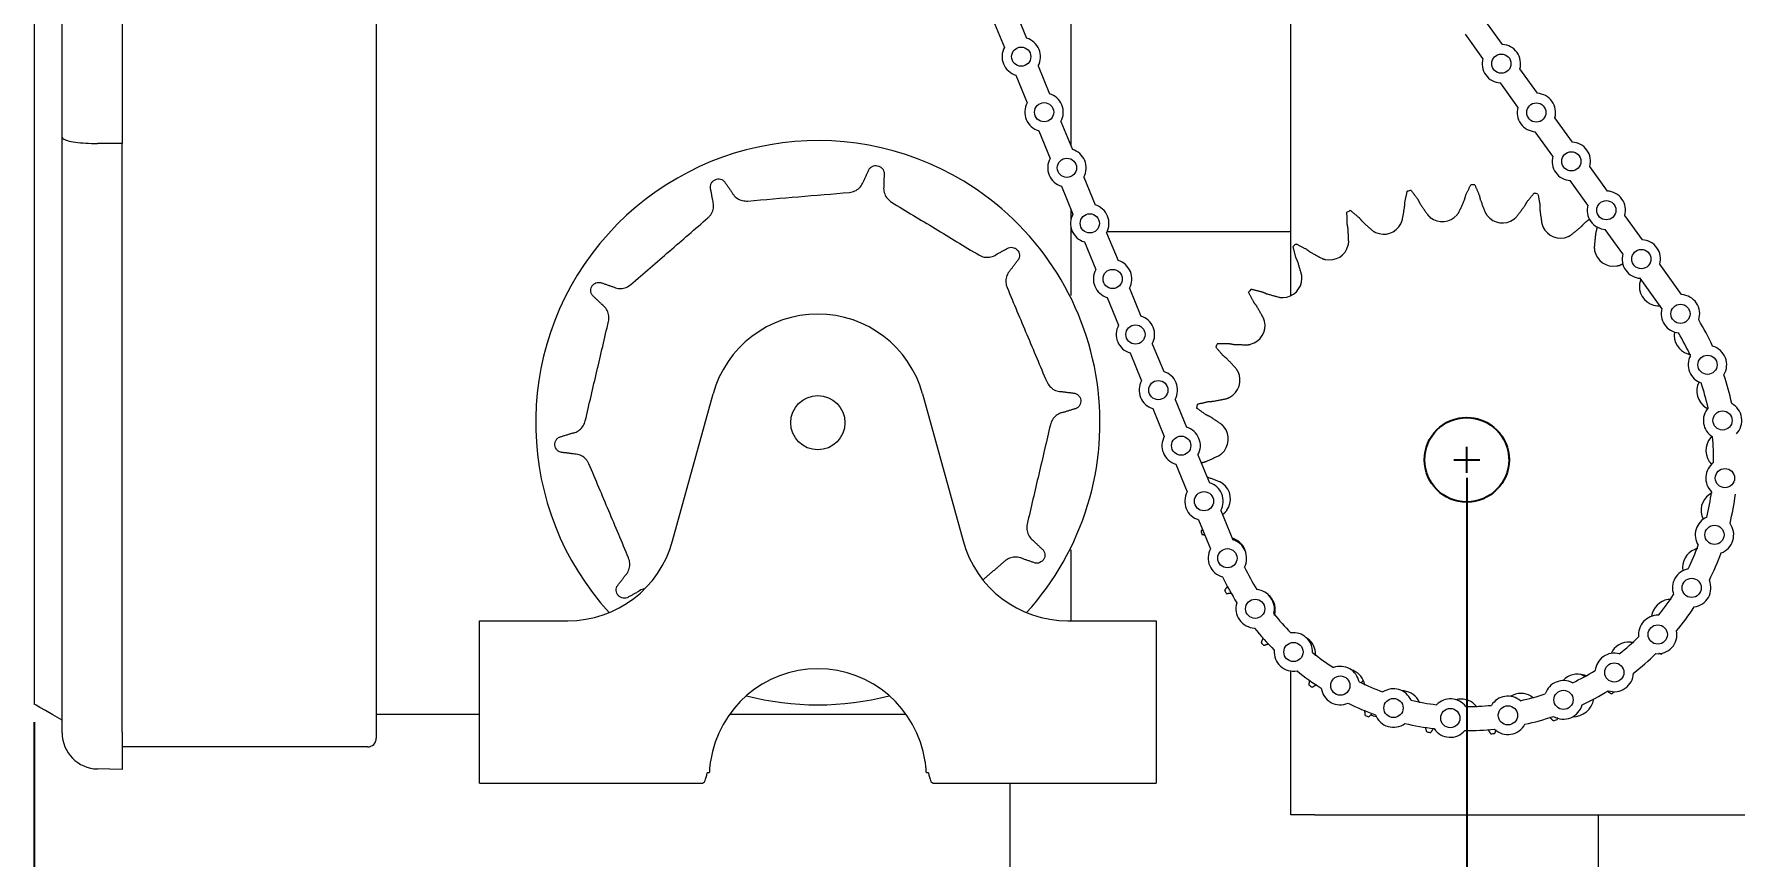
# Model space of a CAD drawing. Header units: inches. Extents: x 1.5 to 23.9, y 4.6 to 20.7.
# Drawn here: x 15 to 20.89, y 10.07 to 12.93 of the extents above; entities that cross this region are included whole.
import ezdxf

# ---------------------------------------------------------------- set-up
doc = ezdxf.new("R2010")
doc.units = ezdxf.units.IN
doc.header["$MEASUREMENT"] = 0
doc.header["$PDSIZE"] = -1
doc.layers.add('DIM', color=1, linetype='Continuous')
doc.styles.add('SLDTEXTSTYLE0', font='ARIAL.TTF', dxfattribs={"width": 0.7})
doc.dimstyles.new('SLDDIMSTYLE0', dxfattribs={"dimtxt": 0.15, "dimasz": 0.15, "dimexe": 0, "dimexo": 0.0625, "dimgap": 0.0375, "dimtad": 0, "dimtih": 1, "dimtoh": 1, "dimdec": 0, "dimlfac": 3, "dimrnd": 1e-09, "dimzin": 12, "dimdsep": 46, "dimtxsty": 'SLDTEXTSTYLE0', "dimsah": 1, "dimcen": 0.09, "dimadec": 0, "dimazin": 0, "dimtfac": 1, "dimtdec": 0, "dimtofl": 0, "dimtmove": 0, "dimatfit": 3, "dimfxl": 0, "dimtolj": 1, "dimtzin": 12, "dimarcsym": 0})
doc.dimstyles.new('SLDDIMSTYLE2', dxfattribs={"dimtxt": 0.15, "dimasz": 0.15, "dimexe": 0, "dimexo": 0.0625, "dimgap": 0.0375, "dimtad": 0, "dimtih": 1, "dimtoh": 1, "dimdec": 0, "dimlfac": 3, "dimrnd": 1e-09, "dimzin": 12, "dimdsep": 46, "dimtxsty": 'SLDTEXTSTYLE0', "dimsah": 1, "dimcen": 0.09, "dimadec": 0, "dimazin": 0, "dimtfac": 1, "dimtdec": 0, "dimtofl": 0, "dimtmove": 0, "dimatfit": 3, "dimfxl": 0, "dimtolj": 1, "dimtzin": 12, "dimarcsym": 0})

# ---------------------------------------------------------------- blocks, each defined once
blk = doc.blocks.new('*D5')
at = {"layer": 'DIM'}
for p, q in [((18.0563, 19.1307), (23.649, 19.1307)), ((23.589, 19.1307), (23.589, 14.9081)), ((23.589, 10.219), (23.589, 14.4416)), ((21.194, 10.219), (23.649, 10.219))]:
    blk.add_line(p, q, dxfattribs=at)
for points in [[(23.589, 19.1307), (23.569, 18.9807), (23.609, 18.9807)], [(23.589, 10.219), (23.609, 10.369), (23.569, 10.369)]]:
    blk.add_solid(points, dxfattribs=at)
at = {"layer": 'DIM', "char_height": 0.15, "attachment_point": 1, "style": 'SLDTEXTSTYLE0'}
for s, insert in [('27 1/2"', (23.324, 14.8682)), ('MAX.', (23.398, 14.635))]:
    blk.add_mtext(s, dxfattribs=dict(at, insert=insert))
blk = doc.blocks.new('*D10')
at = {"color": 0, "linetype": 'ByBlock', "lineweight": -2}
for p, q in [((19.964, 11.3882), (19.964, 5.9206)), ((21.214, 6.7331), (21.214, 5.9206)), ((20.114, 5.9206), (20.1855, 5.9206)), ((21.064, 5.9206), (20.9925, 5.9206))]:
    blk.add_line(p, q, dxfattribs=at)
at = {"color": 0, "linetype": 'ByBlock'}
for points in [[(19.964, 5.9206), (20.114, 5.8956), (20.114, 5.9456)], [(21.214, 5.9206), (21.064, 5.8956), (21.064, 5.9456)]]:
    blk.add_solid(points, dxfattribs=at)
at = {"layer": 'DEFPOINTS', "color": 0, "linetype": 'ByBlock'}
for p in [(19.964, 11.4507), (21.214, 6.7956)]:
    blk.add_point(p, dxfattribs=at)
at = {"color": 0, "linetype": 'ByBlock', "insert": (20.589, 5.9206), "char_height": 0.15, "attachment_point": 5, "style": 'SLDTEXTSTYLE0'}
blk.add_mtext('3 3/4 TO 7"', dxfattribs=at)
blk = doc.blocks.new('*D11')
at = {"color": 0, "linetype": 'ByBlock', "lineweight": -2}
for p, q in [((14.9963, 10.5414), (14.9963, 5.1706)), ((21.214, 6.7331), (21.214, 5.1706)), ((15.1463, 5.1706), (17.5026, 5.1706)), ((21.064, 5.1706), (18.7077, 5.1706))]:
    blk.add_line(p, q, dxfattribs=at)
at = {"color": 0, "linetype": 'ByBlock'}
for points in [[(14.9963, 5.1706), (15.1463, 5.1456), (15.1463, 5.1956)], [(21.214, 5.1706), (21.064, 5.1456), (21.064, 5.1956)]]:
    blk.add_solid(points, dxfattribs=at)
at = {"layer": 'DEFPOINTS', "color": 0, "linetype": 'ByBlock'}
for p in [(14.9963, 10.6039), (21.214, 6.7956)]:
    blk.add_point(p, dxfattribs=at)
at = {"color": 0, "linetype": 'ByBlock', "insert": (18.1051, 5.1706), "char_height": 0.15, "attachment_point": 5, "style": 'SLDTEXTSTYLE0'}
blk.add_mtext('18 5/8 TO 21 7/8"', dxfattribs=at)

msp = doc.modelspace()

# ---------------------------------------------------------------- linework, layer by layer
at = {"color": 7, "linetype": 'Continuous', "lineweight": 15}
for p, q in [((16.182982, 14.331931), (16.182982, 10.485113)), ((15.093788, 12.569033), (15.093788, 13.859527)), ((15.302122, 13.88157), (15.302122, 12.54699)), ((19.353649, 12.019521), (19.353649, 13.772359)), ((18.590982, 13.250713), (18.590982, 12.540317)), ((18.321305, 12.977191), (18.36094, 12.880769)), ((18.398381, 13.008873), (18.438016, 12.912451)), ((20.087561, 12.89077), (20.026859, 12.975525)), ((20.019812, 12.842247), (19.959109, 12.927001)), ((18.477587, 12.816184), (18.517221, 12.719762)), ((20.208869, 12.721397), (20.148167, 12.806152)), ((18.400511, 12.784501), (18.440145, 12.68808)), ((20.14112, 12.672874), (20.080417, 12.757629)), ((18.556792, 12.623494), (18.596427, 12.527072)), ((20.330177, 12.552025), (20.269474, 12.636779)), ((15.093788, 10.505947), (15.093788, 12.569033)), ((18.479716, 12.591812), (18.519351, 12.49539)), ((20.262428, 12.503501), (20.201725, 12.588256)), ((15.302122, 10.505947), (15.302122, 12.54699)), ((20.451485, 12.382652), (20.390782, 12.467406)), ((18.558922, 12.399122), (18.598556, 12.3027)), ((18.635998, 12.430805), (18.675632, 12.334383)), ((20.383736, 12.334129), (20.323033, 12.418883)), ((18.590982, 12.321126), (18.590982, 12.280506)), ((20.572793, 12.213279), (20.51209, 12.298033)), ((18.590982, 12.26031), (18.590982, 12.020114)), ((18.590982, 12.24238), (18.596391, 12.24238)), ((18.715203, 12.238115), (18.754838, 12.141693)), ((18.717368, 12.24238), (19.353649, 12.24238)), ((20.505044, 12.164756), (20.444341, 12.24951)), ((18.638127, 12.206433), (18.677762, 12.110011)), ((20.708796, 12.023388), (20.633398, 12.12866)), ((18.794409, 12.045425), (18.834043, 11.949003)), ((20.640843, 11.97515), (20.565649, 12.080137)), ((18.717333, 12.013743), (18.756967, 11.917321)), ((18.796538, 11.821054), (18.836173, 11.724632)), ((18.873614, 11.852736), (18.913249, 11.756314)), ((17.210478, 11.169093), (17.350819, 11.679)), ((18.077145, 11.679), (18.217486, 11.169093)), ((18.875744, 11.628364), (18.915378, 11.531942)), ((18.95282, 11.660046), (18.992454, 11.563624)), ((19.032025, 11.467357), (19.071659, 11.370935)), ((18.954949, 11.435675), (18.994584, 11.339253)), ((19.111231, 11.274667), (19.152857, 11.173398)), ((19.034155, 11.242985), (19.075782, 11.141716)), ((18.590982, 11.137979), (18.590982, 10.89238)), ((16.540649, 10.405046), (16.540649, 10.89238)), ((16.540649, 10.89238), (16.847315, 10.89238)), ((18.580649, 10.89238), (18.887315, 10.89238)), ((18.887315, 10.89238), (18.887315, 10.405046)), ((19.353649, 10.219047), (19.353649, 10.718293)), ((19.605138, 10.686031), (19.598374, 10.676987)), ((16.182982, 10.569046), (16.540649, 10.569046)), ((17.408241, 10.569046), (18.019724, 10.569046)), ((15.093788, 10.503784), (15.093788, 10.505947)), ((15.302122, 10.505947), (15.302122, 10.37731)), ((16.146382, 10.45518), (15.302122, 10.45518)), ((16.153049, 10.45518), (16.146382, 10.45518)), ((16.540649, 10.329046), (16.540649, 10.405046)), ((18.887315, 10.405046), (18.887315, 10.329046)), ((15.302122, 10.37731), (15.216607, 10.378803)), ((16.540649, 10.329046), (17.312888, 10.329046)), ((17.337656, 10.365046), (17.330204, 10.365046)), ((18.09776, 10.365046), (18.090309, 10.365046)), ((18.115076, 10.329046), (18.887315, 10.329046)), ((18.380649, 8.24238), (18.380649, 10.329046)), ((19.436982, 10.219047), (19.353649, 10.219047)), ((19.436982, 10.219047), (21.050649, 10.219047)), ((20.420649, 6.795604), (20.420649, 10.219047))]:
    msp.add_line(p, q, dxfattribs=at)
at = {"color": 7, "linetype": 'Continuous', "lineweight": 15, "flags": 128}
for points in [[(20.372991, 10.698953), (20.362292, 10.705083), (20.357329, 10.707209)], [(15.093788, 10.547613), (15.061609, 10.566192), (15.035835, 10.581073), (15.016487, 10.592243), (15.00358, 10.599695), (14.997124, 10.603422), (14.996317, 10.603888)], [(19.631473, 10.565821), (19.639291, 10.562799), (19.65029, 10.560104)]]:
    msp.add_lwpolyline(points, dxfattribs=at)
at = {"color": 7, "linetype": 'Continuous', "lineweight": 15}
for centre, radius in [((18.419263, 12.848476), 0.033333), ((20.083989, 12.824199), 0.033333), ((18.498469, 12.655787), 0.033333), ((20.205297, 12.654827), 0.033333), ((20.326605, 12.485454), 0.033333), ((18.577674, 12.463097), 0.033333), ((20.447913, 12.316081), 0.033333), ((18.65688, 12.270408), 0.033333), ((20.569221, 12.146708), 0.033333), ((18.736085, 12.077718), 0.033333), ((20.704944, 11.956833), 0.033333), ((18.815291, 11.885029), 0.033333), ((20.798692, 11.78011), 0.033333), ((18.894496, 11.692339), 0.033333), ((17.713982, 11.579046), 0.094), ((20.850959, 11.587009), 0.033333), ((18.973702, 11.499649), 0.033333), ((20.859145, 11.387127), 0.033333), ((19.052907, 11.30696), 0.033333), ((20.822844, 11.190398), 0.033333), ((19.134105, 11.109423), 0.033333), ((20.74386, 11.006601), 0.033333), ((19.230312, 10.934026), 0.033333), ((20.626119, 10.84487), 0.033333), ((19.362987, 10.784303), 0.033333), ((20.475473, 10.713243), 0.033333), ((19.525536, 10.667694), 0.033333), ((19.70988, 10.589995), 0.033333), ((20.299409, 10.618263), 0.033333), ((19.906857, 10.555069), 0.033333), ((20.106677, 10.56465), 0.033333)]:
    msp.add_circle(centre, radius, dxfattribs=at)
msp.add_circle((19.963982, 11.450713), 0.1465)
for centre, radius, start, end in [((18.419263, 12.848476), 0.066667, 151.0274143, 253.6630394), ((18.419263, 12.848476), 0.066667, 331.0274143, 73.6630394), ((20.083989, 12.824199), 0.066667, 344.2931133, 86.9287384), ((20.083989, 12.824199), 0.066667, 164.2931133, 266.9287384), ((18.498469, 12.655787), 0.066667, 151.0274143, 253.6630394), ((18.498469, 12.655787), 0.066667, 331.0274143, 73.6630394), ((20.205297, 12.654827), 0.066667, 344.2931133, 86.9287384), ((20.205297, 12.654827), 0.066667, 164.2931133, 266.9287384), ((17.713982, 11.579046), 0.978277, 58.8554699, 222.3018131), ((18.577674, 12.463097), 0.066667, 331.0274143, 73.6630394), ((20.326605, 12.485454), 0.066667, 164.2931133, 266.9287384), ((20.326605, 12.485454), 0.066667, 344.2931133, 86.9287384), ((18.577674, 12.463097), 0.066667, 151.0274143, 253.6630394), ((17.713982, 11.579046), 0.978277, 317.6981869, 58.8554699), ((19.963982, 11.450713), 0.953703, 88.3298592, 89.1521651), ((18.65688, 12.270408), 0.066667, 331.0274143, 73.6630394), ((19.963982, 11.450713), 0.953703, 101.6631926, 102.4854985), ((19.963982, 11.450713), 0.953703, 74.9965259, 75.8188318), ((20.447913, 12.316081), 0.066667, 164.2931133, 266.9287384), ((20.447913, 12.316081), 0.066667, 344.2931133, 86.9287384), ((18.65688, 12.270408), 0.066667, 151.0274143, 253.6630394), ((19.963982, 11.450713), 0.953703, 114.9965259, 115.8188318), ((19.675698, 12.30041), 0.0675, 245.0961439, 332.3858805), ((19.879422, 12.34399), 0.0675, 231.7628105, 319.0525471), ((20.087705, 12.339412), 0.0675, 218.4294772, 305.7192138), ((20.289318, 12.286925), 0.0675, 205.0961439, 292.3858805), ((20.569221, 12.146708), 0.066667, 344.2931133, 86.9287384), ((19.963982, 11.450713), 0.953703, 128.3298592, 129.1521651), ((19.487515, 12.211023), 0.0675, 258.4294772, 345.7192138), ((20.473392, 12.189357), 0.0675, 191.7628105, 279.0525471), ((20.569221, 12.146708), 0.066667, 164.2931133, 266.9287384), ((18.736085, 12.077718), 0.066667, 151.0274143, 253.6630394), ((18.736085, 12.077718), 0.066667, 331.0274143, 73.6630394), ((19.963982, 11.450713), 0.953703, 141.6631926, 142.4854985), ((19.325018, 12.080648), 0.0675, 271.7628105, 359.0525471), ((20.630004, 12.051969), 0.0675, 178.4294772, 265.7192138), ((20.704944, 11.956833), 0.066667, 164.0524748, 263.9815854), ((20.704944, 11.956833), 0.066667, 341.3845848, 86.687288), ((17.713982, 11.579046), 0.376667, 15.3884768, 164.6115232), ((18.815291, 11.885029), 0.066667, 151.0274143, 253.6630394), ((18.815291, 11.885029), 0.066667, 331.0274143, 73.6630394), ((19.196969, 11.916313), 0.0675, 285.0961439, 12.3858805), ((19.964057, 11.450577), 0.939, 24.7940208, 31.0964328), ((20.75071, 11.882166), 0.0675, 170.3455137, 252.3858805), ((19.964057, 11.450577), 0.855667, 24.9485903, 30.9418634), ((19.963982, 11.450713), 0.953703, 154.9965259, 155.8188318), ((20.798692, 11.78011), 0.066667, 151.9088682, 251.1815854), ((20.798692, 11.78011), 0.066667, 328.5845848, 74.5058689), ((18.894496, 11.692339), 0.066667, 331.0274143, 73.6630394), ((19.110269, 11.726877), 0.0675, 298.4294772, 25.7192138), ((19.964057, 11.450577), 0.939, 11.9940208, 18.2964328), ((18.894496, 11.692339), 0.066667, 151.0274143, 253.6630394), ((20.829004, 11.689105), 0.0675, 151.7628105, 239.0525471), ((19.964057, 11.450577), 0.855667, 12.1485903, 18.1418634), ((19.963982, 11.450713), 0.953703, 168.3298592, 169.1521651), ((20.850959, 11.587009), 0.066667, 139.1088682, 238.3815854), ((20.850959, 11.587009), 0.066667, 315.7845848, 61.7058689), ((18.973702, 11.499649), 0.066667, 331.0274143, 73.6630394), ((19.069593, 11.522553), 0.0675, 311.7628105, 39.0525471), ((19.963982, 11.450713), 0.1465, 205.2648423, 172.217182), ((18.973702, 11.499649), 0.066667, 151.0274143, 253.6630394), ((20.860664, 11.483191), 0.0675, 138.4294772, 225.7192138), ((19.964057, 11.450577), 0.855667, 359.3485903, 5.3418634), ((20.859145, 11.387127), 0.066667, 126.3088682, 225.5815854), ((19.052907, 11.30696), 0.066667, 151.0274143, 253.6630394), ((19.052907, 11.30696), 0.066667, 331.0274143, 73.6630394), ((19.077134, 11.314357), 0.0675, 325.0961439, 52.3858805), ((20.843984, 11.275526), 0.0675, 125.0961439, 207.2907385), ((19.964057, 11.450577), 0.855667, 346.5485903, 352.5418634), ((19.964057, 11.450577), 0.939, 346.3940208, 352.6964328), ((20.822844, 11.190398), 0.066667, 113.5088682, 212.7815854), ((20.822844, 11.190398), 0.066667, 290.1845848, 36.1058689), ((16.847316, 11.269046), 0.376667, 270, 344.6115232), ((18.580649, 11.269046), 0.376667, 195.3884768, 270), ((19.963982, 11.450713), 0.953703, 194.9965259, 195.8188318), ((19.134105, 11.109423), 0.066667, 332.7088682, 73.6630394), ((19.132485, 11.113511), 0.0675, 8.8570044, 65.7192138), ((19.964057, 11.450577), 0.855667, 333.7485903, 339.7418634), ((19.134105, 11.109423), 0.066667, 151.0274143, 255.3058689), ((20.779862, 11.077306), 0.0675, 111.7628105, 189.7542251), ((19.964057, 11.450577), 0.939, 333.5940208, 339.8964328), ((19.964057, 11.450577), 0.939, 205.5940208, 211.8964328), ((19.964057, 11.450577), 0.855667, 205.7485903, 211.7418634), ((20.74386, 11.006601), 0.066667, 100.7088682, 199.9815854), ((20.74386, 11.006601), 0.066667, 277.3845848, 23.3058689), ((19.963982, 11.450713), 0.953703, 208.3298592, 209.1521651), ((19.230312, 10.934026), 0.066667, 345.5088682, 84.7815854), ((19.232662, 10.930844), 0.0675, 351.7628105, 50.2489859), ((19.964057, 11.450577), 0.855667, 320.9485903, 326.9418634), ((19.230312, 10.934026), 0.066667, 162.1845848, 268.1058689), ((19.964057, 11.450577), 0.855667, 218.5485903, 224.5418634), ((20.626119, 10.84487), 0.066667, 87.9088682, 187.1815854), ((20.671757, 10.899217), 0.0675, 98.4294772, 172.4818598), ((19.964057, 11.450577), 0.939, 320.7940208, 327.0964328), ((19.964057, 11.450577), 0.939, 218.3940208, 224.6964328), ((20.626119, 10.84487), 0.066667, 264.5845848, 10.5058689), ((19.963982, 11.450713), 0.953703, 221.6631926, 222.4854985), ((19.362987, 10.784303), 0.066667, 358.3088682, 97.5815854), ((19.372265, 10.776203), 0.0675, 5.0961439, 57.9968053), ((20.525495, 10.750858), 0.0675, 85.0961439, 155.4210469), ((19.964057, 11.450577), 0.855667, 308.1485903, 314.1418634), ((19.362987, 10.784303), 0.066667, 174.9845848, 280.9058689), ((19.964057, 11.450577), 0.855667, 231.3485903, 237.3418634), ((19.525536, 10.667694), 0.066667, 11.1088682, 110.3815854), ((20.475473, 10.713243), 0.066667, 75.1088682, 174.3815854), ((19.964057, 11.450577), 0.939, 307.9940208, 314.2964328), ((19.963982, 11.450713), 0.953703, 314.9965259, 315.3231989), ((17.713982, 10.349046), 0.376667, 8.5500077, 171.4499923), ((19.964057, 11.450577), 0.939, 231.1940208, 237.4964328), ((19.543768, 10.657925), 0.0675, 18.4294772, 72.9594418), ((19.964057, 11.450577), 0.855667, 244.1485903, 250.1418634), ((20.299409, 10.618263), 0.066667, 62.3088682, 161.5815854), ((20.348961, 10.640229), 0.0675, 71.7628105, 138.5387417), ((19.964057, 11.450577), 0.855667, 295.3485903, 301.3418634), ((20.475473, 10.713243), 0.066667, 251.7845848, 357.7058689), ((17.713982, 11.579046), 0.978277, 255.3242959, 284.6757041), ((19.963982, 11.450713), 0.953703, 234.9965259, 235.8188318), ((19.525536, 10.667694), 0.066667, 187.7845848, 293.7058689), ((19.70988, 10.589995), 0.066667, 23.9088682, 123.1815854), ((19.737924, 10.582387), 0.0675, 31.7628105, 89.6577332), ((19.964057, 11.450577), 0.855667, 256.9485903, 262.9418634), ((19.906857, 10.555069), 0.066667, 36.7088682, 135.9815854), ((19.944268, 10.55366), 0.0675, 45.0961439, 105.2667688), ((20.106677, 10.56465), 0.066667, 49.5088682, 148.7815854), ((20.151674, 10.573294), 0.0675, 58.4294772, 121.8188934), ((19.964057, 11.450577), 0.855667, 282.5485903, 288.5418634), ((20.329649, 10.635713), 0.076667, 270.2883443, 349.350033), ((19.964057, 11.450577), 0.939, 295.1940208, 301.4964328), ((19.963982, 11.450713), 0.953703, 301.6631926, 302.4854985), ((19.964057, 11.450577), 0.939, 243.9940208, 250.2964328), ((19.963982, 11.450713), 0.953703, 248.3298592, 249.1521651), ((19.70988, 10.589995), 0.066667, 200.5845848, 306.5058689), ((19.964057, 11.450577), 0.855667, 269.7485903, 275.7418634), ((19.964057, 11.450577), 0.939, 282.3940208, 288.6964328), ((20.299409, 10.618263), 0.066667, 238.9845848, 344.9058689), ((15.218788, 10.503784), 0.125, 180, 269), ((19.964057, 11.450577), 0.939, 256.7940208, 263.0964328), ((19.963982, 11.450713), 0.953703, 261.6631926, 262.4854985), ((19.906857, 10.555069), 0.066667, 213.3845848, 319.3058689), ((19.964057, 11.450577), 0.939, 269.5940208, 275.8964328), ((19.963982, 11.450713), 0.953703, 274.9965259, 275.8188318), ((20.106677, 10.56465), 0.066667, 226.1845848, 332.1058689), ((19.963982, 11.450713), 0.953703, 288.3298592, 289.1521651), ((16.153049, 10.485113), 0.029933, 270, 0)]:
    msp.add_arc(centre, radius, start, end, dxfattribs=at)
for centre, start_param, end_param in [((17.312888, 10.405046), 3.14159265, 4.15812715), ((18.115076, 10.405046), 2.12505816, 3.14159265)]:
    msp.add_ellipse(centre, major_axis=(0, 0.076), ratio=0.26794919, start_param=start_param, end_param=end_param, dxfattribs=at)
for points in [[(14.996317, 15.824671), (14.996317, 10.603888)], [(15.302122, 12.54699), (15.216607, 12.547245)], [(17.873062, 12.418067), (17.892134, 12.458334)], [(17.943693, 12.446293), (17.942958, 12.401745)], [(17.349517, 12.351334), (17.341278, 12.39512)], [(17.390067, 12.415685), (17.415657, 12.379212)], [(19.961188, 12.369734), (19.978094, 12.404312)], [(19.991778, 12.404011), (20.007149, 12.368724)], [(19.739716, 12.279013), (19.748525, 12.326458)], [(19.748525, 12.326458), (19.749322, 12.344318)], [(19.749322, 12.344318), (19.757799, 12.381862)], [(19.771183, 12.384725), (19.794277, 12.353934)], [(19.794277, 12.353934), (19.802311, 12.337963)], [(19.802311, 12.337963), (19.829759, 12.298274)], [(19.936781, 12.308405), (19.956294, 12.35254)], [(19.956294, 12.35254), (19.961188, 12.369734)], [(20.007149, 12.368724), (20.011283, 12.351331)], [(20.011283, 12.351331), (20.028838, 12.306382)], [(20.135311, 12.291559), (20.164477, 12.330004)], [(20.164477, 12.330004), (20.173204, 12.345607)], [(20.173204, 12.345607), (20.197629, 12.375353)], [(20.210874, 12.371904), (20.217693, 12.334024)], [(20.217693, 12.334024), (20.217705, 12.316147)], [(19.549029, 12.270727), (19.548619, 12.309213)], [(19.552372, 12.253164), (19.549029, 12.270727)], [(19.560982, 12.315086), (19.590555, 12.290451)], [(19.590555, 12.290451), (19.602055, 12.276764)], [(19.602055, 12.276764), (19.637916, 12.244474)], [(19.735509, 12.269123), (19.739716, 12.279013)], [(19.829759, 12.298274), (19.837645, 12.290971)], [(19.930405, 12.299752), (19.936781, 12.308405)], [(20.028838, 12.306382), (20.034827, 12.297457)], [(20.127112, 12.28461), (20.135311, 12.291559)], [(20.217705, 12.316147), (20.224421, 12.268361)], [(20.224421, 12.268361), (20.22819, 12.258295)], [(20.361851, 12.260066), (20.373941, 12.273235)], [(20.373941, 12.273235), (20.389451, 12.28504)], [(19.554742, 12.204967), (19.552372, 12.253164)], [(19.637916, 12.244474), (19.647274, 12.239187)], [(20.315025, 12.224511), (20.324606, 12.229383)], [(20.324606, 12.229383), (20.361851, 12.260066)], [(20.410448, 12.234306), (20.405963, 12.18626)], [(20.41456, 12.251705), (20.410448, 12.234306)], [(20.41498, 12.25939), (20.41456, 12.251705)], [(18.335845, 12.164324), (18.374942, 12.18569)], [(19.371106, 12.152928), (19.361831, 12.190283)], [(19.378409, 12.13661), (19.371106, 12.152928)], [(19.372507, 12.198848), (19.406964, 12.181698)], [(19.406964, 12.181698), (19.421311, 12.171031)], [(19.421311, 12.171031), (19.463651, 12.147882)], [(19.552929, 12.194373), (19.554742, 12.204967)], [(20.405963, 12.18626), (20.40731, 12.175596)], [(18.409577, 12.145643), (18.382797, 12.110035)], [(19.391831, 12.090259), (19.378409, 12.13661)], [(19.392509, 12.079532), (19.391831, 12.090259)], [(19.463651, 12.147882), (19.473976, 12.144895)], [(20.484013, 12.122698), (20.494459, 12.125228)], [(20.494459, 12.125228), (20.505654, 12.130725)], [(16.960166, 12.065509), (17.002307, 12.051043)], [(19.225145, 11.997273), (19.207506, 12.031482)], [(19.215919, 12.042279), (19.253401, 12.033536)], [(19.253401, 12.033536), (19.269822, 12.026466)], [(20.563678, 12.064505), (20.562529, 12.053819)], [(20.568281, 12.07813), (20.563678, 12.064505)], [(16.965184, 11.989613), (16.932782, 12.020193)], [(19.236015, 11.98308), (19.225145, 11.997273)], [(19.259764, 11.941072), (19.236015, 11.98308)], [(19.269822, 12.026466), (19.31636, 12.013706)], [(19.31636, 12.013706), (19.327095, 12.01318)], [(20.624966, 11.984657), (20.635713, 11.98471)], [(19.262897, 11.930791), (19.259764, 11.941072)], [(19.119015, 11.812153), (19.093962, 11.841372)], [(19.099658, 11.853818), (19.138147, 11.853955)], [(19.132865, 11.800849), (19.119015, 11.812153)], [(19.165661, 11.765451), (19.132865, 11.800849)], [(19.138147, 11.853955), (19.155755, 11.850862)], [(19.155755, 11.850862), (19.203981, 11.849178)], [(19.203981, 11.849178), (19.214548, 11.851142)], [(20.730284, 11.817831), (20.740755, 11.815405)], [(19.171082, 11.75617), (19.165661, 11.765451)], [(18.561097, 11.687024), (18.605286, 11.681329)], [(18.609768, 11.628572), (18.567172, 11.615506)], [(19.058438, 11.607548), (19.027322, 11.630201)], [(19.029994, 11.643625), (19.067413, 11.652635)], [(19.067413, 11.652635), (19.08526, 11.653686)], [(19.08526, 11.653686), (19.132575, 11.663169)], [(19.132575, 11.663169), (19.142404, 11.667518)], [(20.794292, 11.631214), (20.79944, 11.628661)], [(19.074521, 11.599742), (19.058438, 11.607548)], [(19.114597, 11.572862), (19.074521, 11.599742)], [(19.122011, 11.565081), (19.114597, 11.572862)], [(16.818197, 11.529521), (16.860792, 11.542587)], [(20.813998, 11.531664), (20.810165, 11.52798)], [(16.866867, 11.471069), (16.822678, 11.476764)], [(19.045014, 11.440429), (19.062137, 11.445568)], [(19.062137, 11.445568), (19.10599, 11.465707)], [(19.10599, 11.465707), (19.114551, 11.472205)], [(19.109323, 11.373687), (19.064128, 11.390601)], [(19.118332, 11.367826), (19.109323, 11.373687)], [(20.814433, 11.336214), (20.805175, 11.330754)], [(19.116988, 11.260661), (19.125659, 11.267436)], [(19.125659, 11.267436), (19.132492, 11.275733)], [(19.042761, 11.203933), (19.048287, 11.208603)], [(18.46278, 11.16848), (18.495183, 11.1379)], [(19.056305, 11.189099), (19.046398, 11.190737)], [(19.160242, 11.17504), (19.150123, 11.178665)], [(18.362315, 11.099703), (18.287295, 11.03482)], [(18.467799, 11.092584), (18.425658, 11.10705)], [(20.765103, 11.143173), (20.754836, 11.139995)], [(17.018387, 11.01245), (17.045167, 11.048058)], [(17.092119, 10.993769), (17.053023, 10.972403)], [(19.124504, 10.998136), (19.135043, 11.012398)], [(19.148779, 10.987355), (19.131086, 10.986135)], [(19.297084, 10.910692), (19.299466, 10.921173)], [(20.672585, 10.966712), (20.661862, 10.965987)], [(19.251504, 10.816739), (19.258495, 10.833106)], [(19.277393, 10.811779), (19.260676, 10.806579)], [(20.541866, 10.816343), (20.531265, 10.818111)], [(19.439598, 10.771451), (19.439499, 10.782199)], [(20.638311, 10.776303), (20.629384, 10.779516)], [(19.416913, 10.669519), (19.419937, 10.687034)], [(19.610381, 10.668829), (19.607806, 10.679264)], [(20.379994, 10.700173), (20.370086, 10.704339)], [(19.44298, 10.670504), (19.428181, 10.661748)], [(19.800227, 10.608359), (19.795315, 10.617919)], [(20.195693, 10.624465), (20.187013, 10.630803)], [(20.464605, 10.63897), (20.451729, 10.647373)], [(19.611816, 10.564413), (19.610725, 10.582043)], [(19.636668, 10.571109), (19.624571, 10.55945)], [(19.998902, 10.5933), (19.991917, 10.60147)], [(20.263909, 10.5454), (20.252329, 10.557587)], [(19.825703, 10.507088), (19.820634, 10.523803)], [(19.848259, 10.519207), (19.83926, 10.505201)], [(20.047045, 10.500635), (20.038401, 10.515485)], [(20.064852, 10.513803), (20.060672, 10.501924)], [(20.277601, 10.556677), (20.276871, 10.549797)]]:
    msp.add_open_spline(points, degree=1, dxfattribs=at)
for points, knots in [([(15.093788, 12.569033), (15.093788, 12.569007), (15.0938, 12.567402), (15.096347, 12.56334), (15.110366, 12.557276), (15.138268, 12.551803), (15.17496, 12.548066), (15.202723, 12.547519), (15.216607, 12.547245)], [0, 0, 0, 0, 0.00224265, 0.14162057, 0.35913728, 0.57367589, 0.78681315, 1, 1, 1, 1]), ([(17.892134, 12.458334), (17.894166, 12.460796), (17.898192, 12.465675), (17.907017, 12.470027), (17.916648, 12.471346), (17.926165, 12.469357), (17.934435, 12.464373), (17.940566, 12.456983), (17.94304, 12.450498), (17.943605, 12.44686), (17.943693, 12.446293)], [0, 0, 0, 0, 0.14375983, 0.28488564, 0.42260679, 0.55813425, 0.69383962, 0.83195792, 0.97383327, 1, 1, 1, 1]), ([(17.341278, 12.39512), (17.341474, 12.398306), (17.341865, 12.40462), (17.346445, 12.413327), (17.353461, 12.420056), (17.36233, 12.424041), (17.37195, 12.42487), (17.381255, 12.422495), (17.387068, 12.418702), (17.389663, 12.416091), (17.390067, 12.415685)], [0, 0, 0, 0, 0.14376228, 0.28488387, 0.42260514, 0.55813188, 0.69383729, 0.83196026, 0.97383307, 1, 1, 1, 1]), ([(17.823573, 12.377856), (17.82684, 12.378306), (17.836455, 12.379631), (17.851295, 12.386696), (17.865705, 12.400134), (17.870613, 12.412097), (17.873062, 12.418067)], [0, 0, 0, 0, 0.14628694, 0.43046446, 0.71573495, 1, 1, 1, 1]), ([(17.942958, 12.401745), (17.942557, 12.39816), (17.941455, 12.388291), (17.944837, 12.372121), (17.954224, 12.355178), (17.964414, 12.34758), (17.969519, 12.343773)], [0, 0, 0, 0, 0.1599739, 0.44043791, 0.71969179, 1, 1, 1, 1]), ([(17.333114, 12.289713), (17.335493, 12.291997), (17.342494, 12.29872), (17.350346, 12.313159), (17.354105, 12.332501), (17.351045, 12.345064), (17.349517, 12.351334)], [0, 0, 0, 0, 0.14628588, 0.43046396, 0.71573313, 1, 1, 1, 1]), ([(17.415657, 12.379212), (17.41744, 12.376077), (17.422349, 12.367444), (17.43459, 12.356351), (17.452143, 12.34816), (17.464854, 12.348003), (17.471221, 12.347924)], [0, 0, 0, 0, 0.15997439, 0.44044031, 0.71969104, 1, 1, 1, 1]), ([(17.471221, 12.347924), (17.529914, 12.35291), (17.647364, 12.362887), (17.764815, 12.372864), (17.823573, 12.377856)], [0, 0, 0, 0, 0.4997248, 1, 1, 1, 1]), ([(17.969519, 12.343773), (18.019933, 12.313308), (18.120817, 12.252344), (18.221701, 12.19138), (18.272171, 12.160881)], [0, 0, 0, 0, 0.49972418, 1, 1, 1, 1]), ([(17.065649, 12.05839), (17.110202, 12.096923), (17.199357, 12.17403), (17.288512, 12.251138), (17.333114, 12.289713)], [0, 0, 0, 0, 0.499724326, 1, 1, 1, 1]), ([(18.272171, 12.160881), (18.275079, 12.159325), (18.283636, 12.154745), (18.299795, 12.151739), (18.319352, 12.15414), (18.330354, 12.160933), (18.335845, 12.164324)], [0, 0, 0, 0, 0.14628422, 0.43046378, 0.71573392, 1, 1, 1, 1]), ([(18.374942, 12.18569), (18.378033, 12.186488), (18.384159, 12.188068), (18.393855, 12.186402), (18.402423, 12.181808), (18.408953, 12.174605), (18.412715, 12.165712), (18.413331, 12.156129), (18.41152, 12.149428), (18.409839, 12.146153), (18.409577, 12.145643)], [0, 0, 0, 0, 0.14376213, 0.28488553, 0.42260584, 0.55813197, 0.69383887, 0.83195782, 0.97383436, 1, 1, 1, 1]), ([(18.382797, 12.110035), (18.380366, 12.107371), (18.373674, 12.100034), (18.366906, 12.084964), (18.36454, 12.06574), (18.368319, 12.053603), (18.370211, 12.047523)], [0, 0, 0, 0, 0.15997363, 0.44043819, 0.71969217, 1, 1, 1, 1]), ([(16.932782, 12.020193), (16.931068, 12.022887), (16.927673, 12.028224), (16.926261, 12.037961), (16.927982, 12.047529), (16.932815, 12.055966), (16.94011, 12.062291), (16.949033, 12.065838), (16.955966, 12.066187), (16.9596, 12.0656), (16.960166, 12.065509)], [0, 0, 0, 0, 0.14376261, 0.28488518, 0.422606, 0.55813227, 0.69383564, 0.83195529, 0.97383081, 1, 1, 1, 1]), ([(17.002307, 12.051043), (17.005592, 12.049554), (17.014637, 12.045456), (17.031061, 12.043676), (17.050076, 12.047368), (17.060451, 12.054711), (17.065649, 12.05839)], [0, 0, 0, 0, 0.15997319, 0.44044146, 0.71969339, 1, 1, 1, 1]), ([(18.370211, 12.047523), (18.39309, 11.993243), (18.438873, 11.884624), (18.484656, 11.776005), (18.50756, 11.721665)], [0, 0, 0, 0, 0.49972416, 1, 1, 1, 1]), ([(16.988135, 11.930119), (16.988716, 11.933366), (16.990427, 11.942919), (16.988294, 11.959216), (16.979966, 11.977073), (16.970106, 11.985438), (16.965184, 11.989613)], [0, 0, 0, 0, 0.1462835, 0.43046201, 0.71573141, 1, 1, 1, 1]), ([(16.907718, 11.585763), (16.921114, 11.643124), (16.947919, 11.757909), (16.974725, 11.872695), (16.988135, 11.930119)], [0, 0, 0, 0, 0.49972422, 1, 1, 1, 1]), ([(18.50756, 11.721665), (18.508998, 11.718697), (18.513229, 11.709962), (18.524535, 11.698032), (18.541768, 11.68848), (18.554662, 11.687509), (18.561097, 11.687024)], [0, 0, 0, 0, 0.14628438, 0.43046345, 0.71573414, 1, 1, 1, 1]), ([(18.605286, 11.681329), (18.608256, 11.680157), (18.61414, 11.677835), (18.621006, 11.670788), (18.625237, 11.662036), (18.626286, 11.652369), (18.624102, 11.642964), (18.618968, 11.63485), (18.613564, 11.630493), (18.610279, 11.628831), (18.609768, 11.628572)], [0, 0, 0, 0, 0.143761935, 0.28488463, 0.42260623, 0.558131978, 0.693838923, 0.831957938, 0.973833258, 1, 1, 1, 1]), ([(16.860792, 11.542587), (16.864325, 11.543314), (16.874052, 11.545315), (16.888385, 11.553529), (16.901599, 11.567692), (16.905676, 11.579732), (16.907718, 11.585763)], [0, 0, 0, 0, 0.15997356, 0.44043582, 0.71969313, 1, 1, 1, 1]), ([(18.520246, 11.57233), (18.506851, 11.514969), (18.480045, 11.400184), (18.45324, 11.285398), (18.43983, 11.227974)], [0, 0, 0, 0, 0.49972409, 1, 1, 1, 1]), ([(18.567172, 11.615506), (18.563639, 11.614779), (18.553913, 11.612778), (18.539579, 11.604564), (18.526366, 11.590401), (18.522288, 11.578361), (18.520246, 11.57233)], [0, 0, 0, 0, 0.15997328, 0.4404376, 0.71969249, 1, 1, 1, 1]), ([(16.822678, 11.476764), (16.819709, 11.477936), (16.813824, 11.480258), (16.806959, 11.487305), (16.802727, 11.496057), (16.801678, 11.505724), (16.803863, 11.515129), (16.808997, 11.523243), (16.8144, 11.5276), (16.817685, 11.529262), (16.818197, 11.529521)], [0, 0, 0, 0, 0.14375985, 0.28488285, 0.42260475, 0.55813079, 0.69383735, 0.83195579, 0.97383351, 1, 1, 1, 1]), ([(16.920404, 11.436428), (16.918966, 11.439396), (16.914735, 11.448131), (16.90343, 11.460061), (16.886196, 11.469613), (16.873303, 11.470584), (16.866867, 11.471069)], [0, 0, 0, 0, 0.14628267, 0.4304591, 0.71572909, 1, 1, 1, 1]), ([(17.057753, 11.11057), (17.034874, 11.16485), (16.989091, 11.273469), (16.943308, 11.382088), (16.920404, 11.436428)], [0, 0, 0, 0, 0.499724062, 1, 1, 1, 1]), ([(18.43983, 11.227974), (18.439248, 11.224727), (18.437537, 11.215174), (18.439671, 11.198877), (18.447998, 11.18102), (18.457859, 11.172655), (18.46278, 11.16848)], [0, 0, 0, 0, 0.14628343, 0.43046336, 0.71573176, 1, 1, 1, 1]), ([(17.045167, 11.048058), (17.047598, 11.050722), (17.054291, 11.058059), (17.061059, 11.073129), (17.063424, 11.092353), (17.059646, 11.10449), (17.057753, 11.11057)], [0, 0, 0, 0, 0.159973881, 0.440437803, 0.719692581, 1, 1, 1, 1]), ([(18.425658, 11.10705), (18.422372, 11.108539), (18.413327, 11.112637), (18.396903, 11.114417), (18.377888, 11.110725), (18.367513, 11.103382), (18.362315, 11.099703)], [0, 0, 0, 0, 0.159975669, 0.440440487, 0.719691887, 1, 1, 1, 1]), ([(18.495183, 11.1379), (18.496896, 11.135206), (18.500292, 11.129869), (18.501704, 11.120132), (18.499983, 11.110564), (18.49515, 11.102127), (18.487854, 11.095802), (18.478931, 11.092255), (18.471999, 11.091906), (18.468364, 11.092493), (18.467799, 11.092584)], [0, 0, 0, 0, 0.1437627, 0.28488515, 0.42260729, 0.5581337, 0.69383985, 0.83195742, 0.97383339, 1, 1, 1, 1]), ([(17.053023, 10.972403), (17.049931, 10.971605), (17.043806, 10.970025), (17.034109, 10.971691), (17.025541, 10.976284), (17.019011, 10.983488), (17.01525, 10.992381), (17.014634, 11.001964), (17.016444, 11.008664), (17.018125, 11.01194), (17.018387, 11.01245)], [0, 0, 0, 0, 0.143764343, 0.284884713, 0.422609538, 0.558133669, 0.693839555, 0.831958102, 0.973834702, 1, 1, 1, 1]), ([(17.110567, 11.002856), (17.110077, 11.002792), (17.103237, 11.001903), (17.097472, 10.997685), (17.092119, 10.993769)], [0, 0, 0, 0, 0.07163279, 1, 1, 1, 1]), ([(17.341502, 10.405046), (17.340921, 10.400909), (17.339764, 10.392659), (17.338403, 10.378918), (17.33793, 10.370144), (17.337656, 10.365046)], [0, 0, 0, 0, 0.29661092, 0.59134248, 1, 1, 1, 1]), ([(18.090309, 10.365046), (18.090123, 10.368677), (18.089751, 10.375937), (18.088595, 10.389437), (18.087248, 10.399299), (18.086463, 10.405046)], [0, 0, 0, 0, 0.29443619, 0.58878038, 1, 1, 1, 1])]:
    msp.add_open_spline(points, degree=3, knots=knots, dxfattribs=at)
at = {"layer": 'DIM'}
for p, q in [((19.918982, 11.450713), (20.008982, 11.450713)), ((19.963982, 11.405713), (19.963982, 11.495713))]:
    msp.add_line(p, q, dxfattribs=at)

# ---------------------------------------------------------------- dimensions: what is measured, and where the dimension line sits
dim = msp.add_linear_dim(base=(23.588983, 19.130713), p1=(21.133982, 10.219046), p2=(17.996316, 19.130713), angle=90, text='<>\\PMAX.', dimstyle='SLDDIMSTYLE0', dxfattribs=at)
dim.commit()
dim.dimension.update_dxf_attribs({"geometry": '*D5', "text_midpoint": (23.588983, 14.67488)})
for base, p1, text, picture, middle in [((21.213982, 5.920603), (19.963982, 11.450713), '<> TO 7"', '*D10', (20.588982, 5.920603)), ((21.213982, 5.170603), (14.996317, 10.603888), '<> TO 21 7/8"', '*D11', (18.10515, 5.170603))]:
    dim = msp.add_linear_dim(base=base, p1=p1, p2=(21.213982, 6.795604), text=text, dimstyle='SLDDIMSTYLE2', override={"dimdec": 4, "dimlunit": 5, "dimfrac": 2}, dxfattribs=at)
    dim.commit()
    dim.dimension.update_dxf_attribs({"geometry": picture, "text_midpoint": middle})

doc.saveas('drawing.dxf')
